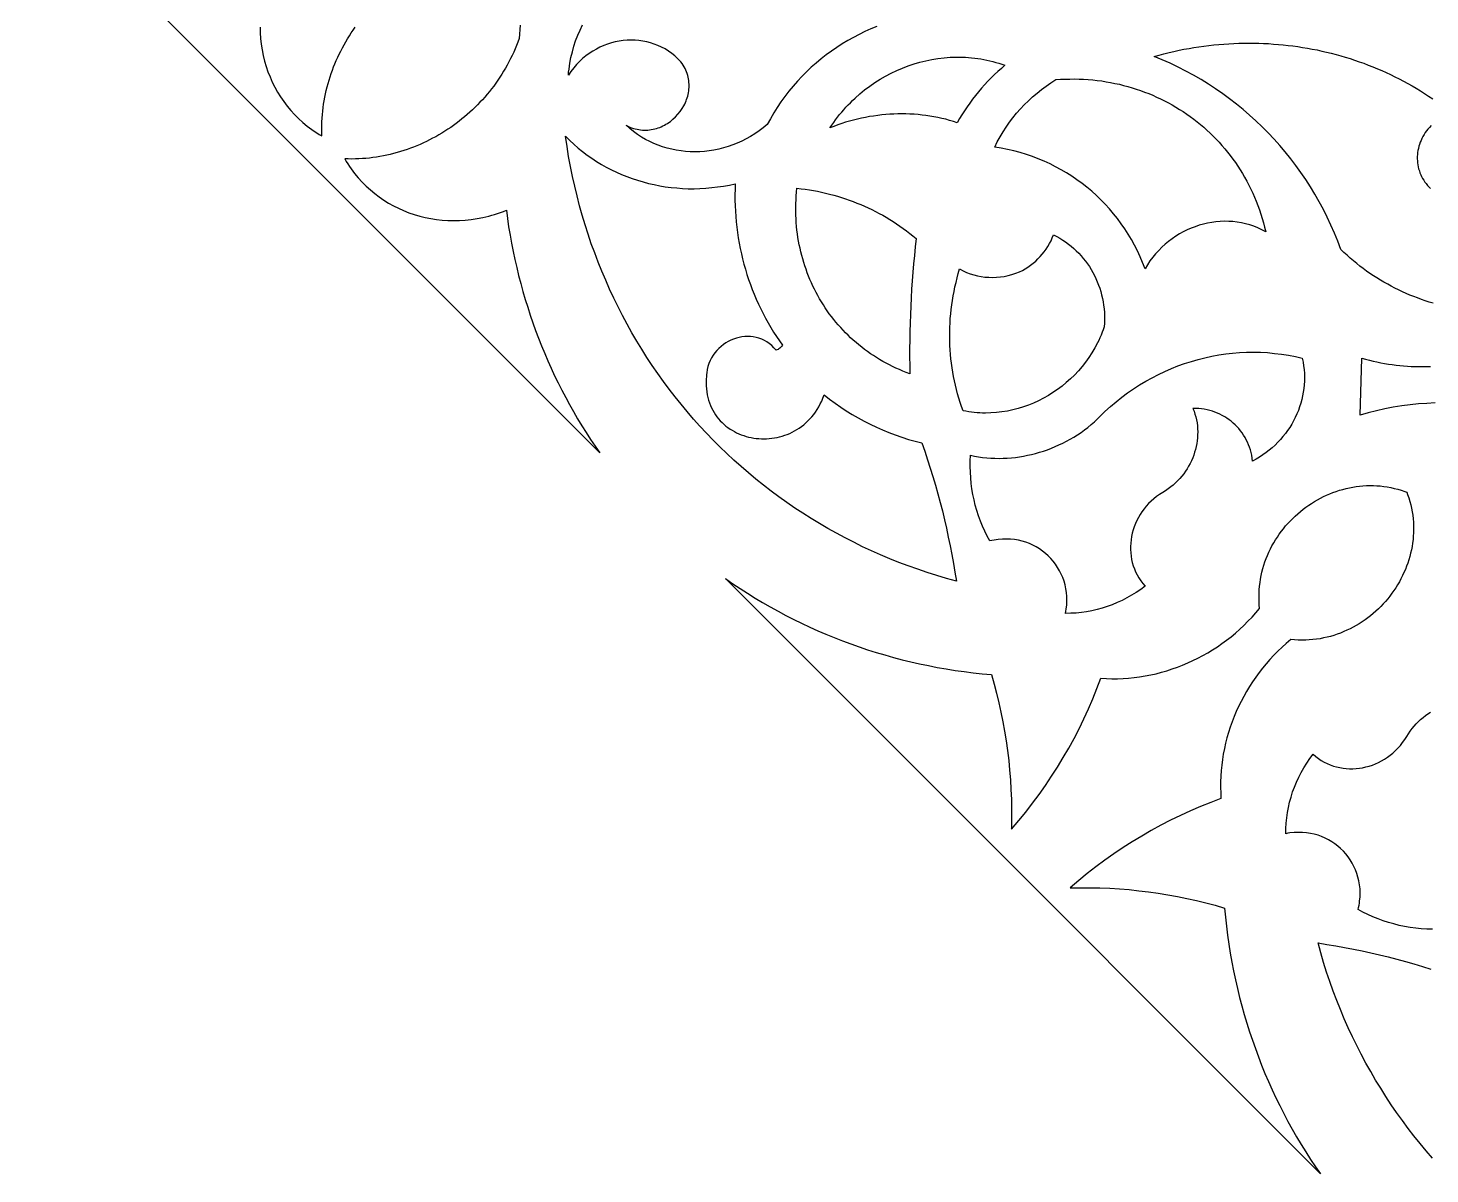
# Model space of a CAD drawing. Extents: x 1908 to 2928, y -299 to 721.
# Drawn here: x 2564.2 to 2686.4, y 418.8 to 518.6 of the extents above; entities that cross this region are included whole.
import ezdxf

# ---------------------------------------------------------------- set-up
doc = ezdxf.new("R2010")
doc.units = 0
doc.layers.add('BITMAP_LAYER', color=18, linetype='CONTINUOUS')

msp = doc.modelspace()

# ---------------------------------------------------------------- linework, layer by layer
at = {"layer": 'BITMAP_LAYER'}
for points in [[(2607.09, 518.9), (2607.05, 518.51), (2607.02, 518.12), (2607, 517.72), (2606.89, 517.42), (2606.77, 517.13), (2606.65, 516.83), (2606.52, 516.55), (2606.39, 516.26), (2606.25, 515.98), (2606.11, 515.7), (2605.96, 515.42), (2605.8, 515.15), (2605.64, 514.88), (2605.48, 514.61), (2605.31, 514.35), (2605.14, 514.1), (2604.96, 513.84), (2604.78, 513.59), (2604.59, 513.35), (2604.4, 513.1), (2604.2, 512.87), (2604, 512.63), (2603.79, 512.4), (2603.58, 512.18), (2603.37, 511.95), (2603.15, 511.74), (2602.93, 511.52), (2602.71, 511.32), (2602.48, 511.11), (2602.24, 510.91), (2602.01, 510.72), (2601.77, 510.53), (2601.52, 510.34), (2601.28, 510.16), (2601.03, 509.99), (2600.77, 509.82), (2600.52, 509.65), (2600.26, 509.49), (2600, 509.33), (2599.73, 509.18), (2599.46, 509.04), (2599.19, 508.9), (2598.92, 508.76), (2598.65, 508.63), (2598.37, 508.51), (2598.09, 508.39), (2597.8, 508.27), (2597.52, 508.17), (2597.23, 508.06), (2596.94, 507.97), (2596.65, 507.88), (2596.36, 507.79), (2596.06, 507.71), (2595.77, 507.64), (2595.47, 507.57), (2595.17, 507.51), (2594.87, 507.45), (2594.57, 507.4), (2594.26, 507.36), (2593.96, 507.32), (2593.65, 507.29), (2593.34, 507.27), (2593.04, 507.25), (2592.73, 507.24), (2592.42, 507.23), (2592.11, 507.24), (2591.8, 507.25), (2591.93, 507.02), (2592.06, 506.81), (2592.21, 506.59), (2592.35, 506.38), (2592.66, 505.98), (2592.98, 505.59), (2593.31, 505.22), (2593.66, 504.87), (2594.03, 504.54), (2594.41, 504.22), (2594.8, 503.93), (2595.21, 503.65), (2595.62, 503.39), (2596.05, 503.15), (2596.49, 502.94), (2596.93, 502.74), (2597.39, 502.56), (2597.86, 502.4), (2598.33, 502.26), (2598.81, 502.14), (2599.29, 502.04), (2599.79, 501.97), (2600.28, 501.91), (2600.78, 501.88), (2601.29, 501.87), (2601.79, 501.87), (2602.3, 501.91), (2602.81, 501.96), (2603.33, 502.04), (2603.84, 502.14), (2604.35, 502.26), (2604.61, 502.33), (2604.86, 502.41), (2605.12, 502.49), (2605.37, 502.57), (2605.62, 502.67), (2605.88, 502.77), (2605.97, 502.04), (2606.08, 501.33), (2606.2, 500.61), (2606.33, 499.9), (2606.47, 499.19), (2606.62, 498.48), (2606.78, 497.78), (2606.95, 497.08), (2607.13, 496.38), (2607.32, 495.69), (2607.53, 495), (2607.74, 494.32), (2607.96, 493.64), (2608.19, 492.96), (2608.43, 492.29), (2608.68, 491.63), (2608.95, 490.96), (2609.22, 490.31), (2609.5, 489.65), (2609.79, 489.01), (2610.09, 488.36), (2610.4, 487.73), (2610.72, 487.09), (2611.05, 486.47), (2611.39, 485.84), (2611.73, 485.23), (2612.09, 484.62), (2612.46, 484.01), (2612.83, 483.41), (2613.22, 482.82), (2613.61, 482.23), (2614.02, 481.65), (2564.21, 531.46)], [(2584.42, 518.73), (2584.43, 518.23), (2584.47, 517.72), (2584.52, 517.23), (2584.6, 516.74), (2584.7, 516.25), (2584.82, 515.77), (2584.95, 515.3), (2585.11, 514.83), (2585.29, 514.38), (2585.49, 513.93), (2585.71, 513.49), (2585.95, 513.06), (2586.21, 512.65), (2586.49, 512.24), (2586.78, 511.85), (2587.1, 511.47), (2587.43, 511.11), (2587.78, 510.76), (2588.15, 510.42), (2588.54, 510.1), (2588.74, 509.94), (2588.94, 509.79), (2589.15, 509.65), (2589.36, 509.51), (2589.58, 509.37), (2589.8, 509.24), (2589.79, 509.55), (2589.79, 509.86), (2589.8, 510.17), (2589.81, 510.48), (2589.83, 510.79), (2589.85, 511.1), (2589.88, 511.4), (2589.92, 511.71), (2589.96, 512.01), (2590.01, 512.31), (2590.07, 512.61), (2590.13, 512.91), (2590.19, 513.21), (2590.27, 513.51), (2590.35, 513.8), (2590.43, 514.1), (2590.52, 514.39), (2590.62, 514.68), (2590.72, 514.96), (2590.83, 515.25), (2590.94, 515.53), (2591.06, 515.81), (2591.19, 516.09), (2591.32, 516.36), (2591.45, 516.64), (2591.59, 516.91), (2591.74, 517.18), (2591.89, 517.44), (2592.05, 517.7), (2592.21, 517.96), (2592.37, 518.22), (2592.54, 518.47), (2592.72, 518.72)], [(2638.16, 518.78), (2637.64, 518.56), (2637.12, 518.34), (2636.62, 518.09), (2636.12, 517.83), (2635.62, 517.56), (2635.14, 517.27), (2634.67, 516.96), (2634.2, 516.64), (2633.75, 516.31), (2633.3, 515.96), (2632.87, 515.59), (2632.44, 515.22), (2632.03, 514.83), (2631.63, 514.42), (2631.24, 514), (2630.86, 513.58), (2630.5, 513.13), (2630.15, 512.68), (2629.81, 512.21), (2629.49, 511.73), (2629.18, 511.25), (2628.89, 510.74), (2628.61, 510.23), (2628.26, 509.95), (2627.9, 509.68), (2627.54, 509.43), (2627.16, 509.2), (2626.78, 508.99), (2626.39, 508.8), (2626, 508.62), (2625.6, 508.46), (2625.2, 508.32), (2624.79, 508.2), (2624.38, 508.1), (2623.97, 508.01), (2623.56, 507.95), (2623.15, 507.9), (2622.74, 507.87), (2622.32, 507.86), (2621.91, 507.87), (2621.5, 507.89), (2621.1, 507.94), (2620.69, 508), (2620.29, 508.08), (2619.89, 508.18), (2619.5, 508.29), (2619.12, 508.43), (2618.74, 508.58), (2618.37, 508.75), (2618, 508.94), (2617.65, 509.15), (2617.3, 509.38), (2616.96, 509.62), (2616.63, 509.89), (2616.32, 510.17), (2616.47, 510.09), (2616.63, 510.02), (2616.79, 509.96), (2616.95, 509.9), (2617.11, 509.86), (2617.27, 509.82), (2617.43, 509.79), (2617.58, 509.77), (2617.74, 509.76), (2617.9, 509.75), (2618.05, 509.75), (2618.21, 509.76), (2618.36, 509.77), (2618.51, 509.79), (2618.66, 509.82), (2618.81, 509.85), (2618.96, 509.89), (2619.1, 509.94), (2619.24, 509.99), (2619.38, 510.05), (2619.52, 510.11), (2619.65, 510.18), (2619.79, 510.26), (2619.92, 510.34), (2620.04, 510.42), (2620.17, 510.51), (2620.4, 510.7), (2620.63, 510.91), (2620.83, 511.13), (2621.02, 511.37), (2621.19, 511.62), (2621.35, 511.88), (2621.42, 512.01), (2621.48, 512.15), (2621.54, 512.29), (2621.59, 512.43), (2621.64, 512.57), (2621.68, 512.71), (2621.72, 512.86), (2621.75, 513.01), (2621.77, 513.16), (2621.79, 513.31), (2621.8, 513.46), (2621.8, 513.61), (2621.8, 513.76), (2621.79, 513.91), (2621.78, 514.06), (2621.75, 514.21), (2621.72, 514.37), (2621.68, 514.52), (2621.63, 514.67), (2621.58, 514.82), (2621.52, 514.97), (2621.45, 515.12), (2621.37, 515.26), (2621.28, 515.41), (2621.19, 515.55), (2621.08, 515.69), (2620.83, 515.96), (2620.57, 516.21), (2620.29, 516.43), (2620, 516.64), (2619.71, 516.82), (2619.4, 516.98), (2619.09, 517.13), (2618.77, 517.25), (2618.44, 517.36), (2618.11, 517.44), (2617.77, 517.51), (2617.43, 517.55), (2617.09, 517.58), (2616.75, 517.59), (2616.4, 517.58), (2616.06, 517.55), (2615.72, 517.5), (2615.37, 517.43), (2615.03, 517.34), (2614.7, 517.23), (2614.37, 517.11), (2614.04, 516.97), (2613.73, 516.8), (2613.41, 516.62), (2613.11, 516.43), (2612.82, 516.21), (2612.53, 515.98), (2612.26, 515.73), (2612, 515.46), (2611.75, 515.17), (2611.51, 514.87), (2611.29, 514.54), (2611.31, 514.8), (2611.34, 515.06), (2611.41, 515.57), (2611.51, 516.07), (2611.63, 516.56), (2611.76, 517.05), (2611.92, 517.53), (2612.1, 518.01), (2612.3, 518.47), (2612.52, 518.92)], [(2686.64, 494.68), (2686.3, 494.78), (2685.95, 494.89), (2685.61, 495.01), (2685.28, 495.13), (2684.94, 495.26), (2684.61, 495.39), (2684.28, 495.53), (2683.95, 495.68), (2683.62, 495.83), (2683.3, 495.99), (2682.98, 496.15), (2682.67, 496.33), (2682.35, 496.5), (2682.04, 496.69), (2681.74, 496.88), (2681.43, 497.07), (2681.13, 497.27), (2680.84, 497.48), (2680.54, 497.69), (2680.25, 497.91), (2679.97, 498.14), (2679.69, 498.37), (2679.41, 498.6), (2679.13, 498.85), (2678.86, 499.1), (2678.6, 499.35), (2678.33, 500.07), (2678.04, 500.78), (2677.73, 501.48), (2677.41, 502.17), (2677.07, 502.84), (2676.71, 503.51), (2676.33, 504.16), (2675.94, 504.81), (2675.54, 505.44), (2675.11, 506.06), (2674.68, 506.67), (2674.22, 507.26), (2673.75, 507.85), (2673.27, 508.42), (2672.77, 508.97), (2672.26, 509.52), (2671.73, 510.05), (2671.19, 510.56), (2670.64, 511.06), (2670.07, 511.55), (2669.49, 512.02), (2668.9, 512.48), (2668.3, 512.92), (2667.68, 513.35), (2667.05, 513.76), (2666.41, 514.15), (2665.75, 514.53), (2665.09, 514.89), (2664.41, 515.24), (2663.72, 515.57), (2663.02, 515.88), (2662.32, 516.17), (2662.75, 516.29), (2663.18, 516.4), (2663.62, 516.51), (2664.05, 516.61), (2664.49, 516.7), (2664.92, 516.79), (2665.36, 516.87), (2665.79, 516.94), (2666.23, 517.01), (2666.66, 517.07), (2667.1, 517.12), (2667.53, 517.17), (2667.97, 517.21), (2668.4, 517.25), (2668.84, 517.27), (2669.27, 517.3), (2669.7, 517.31), (2670.14, 517.32), (2670.57, 517.33), (2671, 517.32), (2671.43, 517.32), (2671.86, 517.3), (2672.29, 517.28), (2672.72, 517.25), (2673.15, 517.22), (2673.57, 517.18), (2674, 517.13), (2674.42, 517.08), (2674.84, 517.02), (2675.26, 516.96), (2675.68, 516.89), (2676.1, 516.81), (2676.52, 516.73), (2676.93, 516.64), (2677.35, 516.54), (2677.76, 516.44), (2678.17, 516.33), (2678.58, 516.22), (2678.98, 516.1), (2679.39, 515.98), (2679.79, 515.85), (2680.19, 515.71), (2680.59, 515.57), (2680.98, 515.42), (2681.38, 515.26), (2681.77, 515.1), (2682.16, 514.94), (2682.54, 514.76), (2682.92, 514.58), (2683.3, 514.4), (2683.68, 514.21), (2684.06, 514.01), (2684.43, 513.81), (2684.8, 513.6), (2685.16, 513.39), (2685.53, 513.17), (2685.89, 512.95), (2686.24, 512.71), (2686.6, 512.48)], [(2686.45, 510.14), (2686.31, 509.99), (2686.18, 509.84), (2686.06, 509.69), (2685.94, 509.53), (2685.84, 509.37), (2685.74, 509.2), (2685.66, 509.03), (2685.58, 508.86), (2685.51, 508.69), (2685.44, 508.51), (2685.39, 508.34), (2685.35, 508.16), (2685.31, 507.98), (2685.28, 507.8), (2685.26, 507.62), (2685.25, 507.44), (2685.25, 507.26), (2685.26, 507.08), (2685.28, 506.9), (2685.3, 506.72), (2685.33, 506.54), (2685.37, 506.37), (2685.43, 506.2), (2685.48, 506.03), (2685.55, 505.86), (2685.63, 505.7), (2685.71, 505.54), (2685.81, 505.38), (2685.91, 505.23), (2686.02, 505.09), (2686.14, 504.94), (2686.27, 504.81), (2686.41, 504.68)], [(2686.82, 485.99), (2686.09, 485.95), (2685.36, 485.9), (2684.63, 485.83), (2683.89, 485.73), (2683.16, 485.61), (2682.43, 485.47), (2681.71, 485.31), (2680.98, 485.13), (2680.26, 484.93), (2680.42, 489.89), (2680.75, 489.79), (2681.08, 489.71), (2681.41, 489.63), (2681.74, 489.56), (2682.07, 489.49), (2682.4, 489.43), (2682.73, 489.37), (2683.06, 489.33), (2683.4, 489.28), (2683.73, 489.25), (2684.06, 489.22), (2684.4, 489.19), (2684.73, 489.17), (2685.07, 489.16), (2685.4, 489.15), (2685.74, 489.15), (2686.41, 489.16)], [(2686.57, 440.16), (2686.08, 440.17), (2685.59, 440.2), (2685.11, 440.25), (2684.63, 440.31), (2684.15, 440.4), (2683.68, 440.49), (2683.21, 440.61), (2682.75, 440.74), (2682.29, 440.89), (2681.84, 441.05), (2681.39, 441.23), (2680.95, 441.43), (2680.52, 441.64), (2680.1, 441.87), (2680.14, 442.05), (2680.18, 442.24), (2680.21, 442.42), (2680.23, 442.6), (2680.26, 442.97), (2680.27, 443.32), (2680.26, 443.67), (2680.22, 444.02), (2680.16, 444.36), (2680.08, 444.69), (2679.99, 445.01), (2679.87, 445.32), (2679.73, 445.62), (2679.58, 445.91), (2679.41, 446.19), (2679.23, 446.46), (2679.02, 446.71), (2678.81, 446.96), (2678.57, 447.19), (2678.33, 447.4), (2678.07, 447.6), (2677.8, 447.78), (2677.51, 447.95), (2677.22, 448.09), (2676.91, 448.22), (2676.6, 448.34), (2676.27, 448.43), (2675.94, 448.5), (2675.6, 448.55), (2675.25, 448.58), (2674.89, 448.59), (2674.53, 448.57), (2674.16, 448.54), (2673.98, 448.51), (2673.79, 448.47), (2673.8, 448.94), (2673.83, 449.4), (2673.87, 449.86), (2673.94, 450.31), (2674.02, 450.77), (2674.13, 451.22), (2674.25, 451.66), (2674.39, 452.11), (2674.55, 452.54), (2674.73, 452.97), (2674.93, 453.4), (2675.14, 453.81), (2675.37, 454.22), (2675.62, 454.63), (2675.89, 455.02), (2676.17, 455.4), (2676.4, 455.2), (2676.64, 455.02), (2676.89, 454.86), (2677.14, 454.71), (2677.4, 454.58), (2677.67, 454.47), (2677.94, 454.37), (2678.22, 454.29), (2678.49, 454.23), (2678.78, 454.18), (2679.06, 454.15), (2679.35, 454.13), (2679.63, 454.13), (2679.92, 454.15), (2680.21, 454.18), (2680.49, 454.22), (2680.78, 454.29), (2681.06, 454.36), (2681.34, 454.45), (2681.61, 454.56), (2681.88, 454.68), (2682.14, 454.82), (2682.4, 454.97), (2682.65, 455.13), (2682.89, 455.31), (2683.13, 455.5), (2683.35, 455.71), (2683.57, 455.93), (2683.78, 456.16), (2683.97, 456.41), (2684.16, 456.67), (2684.33, 456.94), (2684.48, 457.18), (2684.63, 457.41), (2684.8, 457.63), (2684.97, 457.84), (2685.16, 458.05), (2685.35, 458.24), (2685.54, 458.42), (2685.75, 458.6), (2685.96, 458.76), (2686.17, 458.92), (2686.4, 459.06)], [(2686.58, 420.21), (2686.03, 420.84), (2685.49, 421.49), (2684.96, 422.15), (2684.45, 422.81), (2683.95, 423.49), (2683.45, 424.18), (2682.98, 424.87), (2682.51, 425.58), (2682.06, 426.3), (2681.62, 427.02), (2681.19, 427.76), (2680.77, 428.5), (2680.37, 429.26), (2679.98, 430.02), (2679.6, 430.79), (2679.24, 431.57), (2678.89, 432.36), (2678.56, 433.15), (2678.23, 433.96), (2677.93, 434.77), (2677.63, 435.59), (2677.35, 436.42), (2677.09, 437.26), (2676.84, 438.1), (2676.6, 438.96), (2677.38, 438.83), (2678.15, 438.7), (2678.91, 438.57), (2679.68, 438.42), (2680.44, 438.26), (2681.2, 438.09), (2681.96, 437.92), (2682.71, 437.74), (2683.46, 437.54), (2684.21, 437.34), (2684.96, 437.13), (2685.7, 436.91), (2686.44, 436.68)]]:
    msp.add_lwpolyline(points, dxfattribs=at)
for points in [[(2645.62, 516.1), (2645.89, 516.09), (2646.16, 516.07), (2646.42, 516.05), (2646.69, 516.02), (2646.96, 515.99), (2647.22, 515.95), (2647.49, 515.9), (2647.75, 515.85), (2648.01, 515.79), (2648.28, 515.72), (2648.54, 515.65), (2648.8, 515.57), (2649.06, 515.49), (2649.32, 515.4), (2649.01, 515.13), (2648.7, 514.86), (2648.41, 514.58), (2648.11, 514.29), (2647.83, 514), (2647.55, 513.7), (2647.28, 513.39), (2647.02, 513.08), (2646.76, 512.76), (2646.51, 512.44), (2646.27, 512.11), (2646.03, 511.78), (2645.8, 511.44), (2645.58, 511.09), (2645.37, 510.75), (2645.17, 510.39), (2644.83, 510.5), (2644.5, 510.6), (2644.16, 510.69), (2643.82, 510.77), (2643.48, 510.84), (2643.13, 510.91), (2642.79, 510.97), (2642.44, 511.02), (2642.1, 511.06), (2641.75, 511.1), (2641.4, 511.13), (2641.05, 511.15), (2640.7, 511.16), (2640.35, 511.17), (2640, 511.16), (2639.64, 511.15), (2639.29, 511.13), (2638.94, 511.11), (2638.59, 511.07), (2638.24, 511.03), (2637.88, 510.98), (2637.53, 510.93), (2637.18, 510.86), (2636.83, 510.79), (2636.48, 510.71), (2636.14, 510.63), (2635.79, 510.53), (2635.44, 510.43), (2635.1, 510.32), (2634.76, 510.2), (2634.41, 510.07), (2634.07, 509.94), (2634.23, 510.18), (2634.4, 510.42), (2634.57, 510.65), (2634.74, 510.87), (2634.92, 511.1), (2635.1, 511.31), (2635.28, 511.53), (2635.47, 511.74), (2635.66, 511.94), (2635.86, 512.14), (2636.05, 512.34), (2636.26, 512.53), (2636.67, 512.9), (2637.1, 513.25), (2637.54, 513.58), (2637.99, 513.89), (2638.45, 514.18), (2638.92, 514.45), (2639.4, 514.71), (2639.89, 514.94), (2640.39, 515.15), (2640.89, 515.34), (2641.4, 515.52), (2641.92, 515.67), (2642.44, 515.79), (2642.96, 515.9), (2643.49, 515.99), (2644.02, 516.05), (2644.55, 516.09), (2645.09, 516.11)], [(2655.78, 514.2), (2656.18, 514.18), (2656.58, 514.15), (2656.98, 514.12), (2657.37, 514.08), (2657.76, 514.03), (2658.15, 513.97), (2658.53, 513.9), (2658.91, 513.82), (2659.29, 513.74), (2659.66, 513.65), (2660.04, 513.55), (2660.41, 513.44), (2660.77, 513.32), (2661.13, 513.2), (2661.49, 513.07), (2661.85, 512.93), (2662.2, 512.79), (2662.54, 512.63), (2662.88, 512.47), (2663.22, 512.3), (2663.56, 512.13), (2663.89, 511.95), (2664.21, 511.76), (2664.53, 511.56), (2664.85, 511.36), (2665.16, 511.15), (2665.47, 510.93), (2665.77, 510.71), (2666.06, 510.48), (2666.35, 510.24), (2666.64, 510), (2666.92, 509.75), (2667.19, 509.49), (2667.46, 509.23), (2667.73, 508.96), (2667.98, 508.69), (2668.23, 508.41), (2668.48, 508.12), (2668.72, 507.83), (2668.95, 507.54), (2669.18, 507.23), (2669.4, 506.92), (2669.61, 506.61), (2669.82, 506.29), (2670.02, 505.97), (2670.21, 505.64), (2670.4, 505.3), (2670.58, 504.96), (2670.75, 504.62), (2670.91, 504.27), (2671.07, 503.91), (2671.22, 503.55), (2671.36, 503.19), (2671.49, 502.82), (2671.62, 502.44), (2671.74, 502.06), (2671.85, 501.68), (2671.95, 501.29), (2672.04, 500.9), (2671.7, 501.08), (2671.35, 501.24), (2671, 501.38), (2670.65, 501.5), (2670.29, 501.6), (2669.92, 501.68), (2669.55, 501.74), (2669.19, 501.78), (2668.82, 501.8), (2668.45, 501.81), (2668.08, 501.79), (2667.71, 501.76), (2667.34, 501.71), (2666.97, 501.65), (2666.61, 501.56), (2666.25, 501.46), (2665.89, 501.34), (2665.54, 501.21), (2665.2, 501.06), (2664.86, 500.89), (2664.53, 500.71), (2664.2, 500.51), (2663.89, 500.29), (2663.58, 500.06), (2663.28, 499.81), (2662.99, 499.55), (2662.72, 499.28), (2662.45, 498.98), (2662.2, 498.68), (2661.96, 498.36), (2661.74, 498.03), (2661.53, 497.68), (2661.32, 498.21), (2661.1, 498.72), (2660.87, 499.23), (2660.61, 499.73), (2660.35, 500.21), (2660.06, 500.69), (2659.77, 501.15), (2659.45, 501.6), (2659.13, 502.04), (2658.79, 502.47), (2658.43, 502.89), (2658.07, 503.29), (2657.69, 503.68), (2657.29, 504.06), (2656.89, 504.42), (2656.47, 504.77), (2656.04, 505.1), (2655.6, 505.43), (2655.15, 505.73), (2654.69, 506.02), (2654.22, 506.3), (2653.74, 506.56), (2653.25, 506.81), (2652.74, 507.04), (2652.23, 507.25), (2651.72, 507.45), (2651.19, 507.63), (2650.65, 507.79), (2650.11, 507.94), (2649.56, 508.07), (2649, 508.18), (2648.44, 508.27), (2648.66, 508.72), (2648.9, 509.16), (2649.16, 509.6), (2649.43, 510.02), (2649.72, 510.43), (2650.02, 510.83), (2650.34, 511.22), (2650.67, 511.6), (2651.01, 511.96), (2651.37, 512.31), (2651.73, 512.65), (2652.12, 512.98), (2652.51, 513.3), (2652.91, 513.59), (2653.33, 513.88), (2653.76, 514.15), (2654.17, 514.18), (2654.57, 514.2), (2654.98, 514.2), (2655.38, 514.21)], [(2611.4, 508.86), (2611.76, 508.52), (2612.14, 508.19), (2612.53, 507.88), (2612.92, 507.58), (2613.33, 507.3), (2613.74, 507.03), (2614.16, 506.77), (2614.59, 506.53), (2615.03, 506.3), (2615.47, 506.09), (2615.92, 505.89), (2616.38, 505.7), (2616.84, 505.53), (2617.31, 505.38), (2617.79, 505.24), (2618.27, 505.11), (2618.75, 505), (2619.24, 504.9), (2619.73, 504.82), (2620.23, 504.76), (2620.73, 504.71), (2621.23, 504.67), (2621.73, 504.65), (2622.24, 504.65), (2622.75, 504.66), (2623.26, 504.69), (2623.77, 504.74), (2624.29, 504.8), (2624.8, 504.88), (2625.31, 504.97), (2625.83, 505.08), (2625.81, 504.6), (2625.8, 504.12), (2625.8, 503.65), (2625.82, 503.17), (2625.84, 502.7), (2625.87, 502.22), (2625.91, 501.75), (2625.96, 501.29), (2626.02, 500.82), (2626.09, 500.36), (2626.17, 499.9), (2626.26, 499.44), (2626.36, 498.98), (2626.46, 498.53), (2626.58, 498.08), (2626.71, 497.63), (2626.84, 497.19), (2626.99, 496.75), (2627.14, 496.31), (2627.3, 495.88), (2627.47, 495.45), (2627.65, 495.02), (2627.84, 494.6), (2628.04, 494.18), (2628.25, 493.77), (2628.47, 493.36), (2628.69, 492.96), (2628.93, 492.56), (2629.17, 492.16), (2629.42, 491.78), (2629.68, 491.39), (2629.95, 491.01), (2629.89, 490.94), (2629.83, 490.87), (2629.77, 490.81), (2629.7, 490.75), (2629.62, 490.7), (2629.55, 490.65), (2629.46, 490.62), (2629.38, 490.59), (2629.19, 490.8), (2629, 491), (2628.79, 491.17), (2628.58, 491.32), (2628.36, 491.44), (2628.13, 491.55), (2627.89, 491.64), (2627.65, 491.7), (2627.4, 491.75), (2627.16, 491.77), (2626.91, 491.78), (2626.66, 491.77), (2626.41, 491.74), (2626.17, 491.7), (2625.92, 491.63), (2625.68, 491.55), (2625.45, 491.46), (2625.22, 491.34), (2625, 491.22), (2624.79, 491.07), (2624.59, 490.91), (2624.39, 490.74), (2624.21, 490.55), (2624.05, 490.36), (2623.89, 490.14), (2623.76, 489.92), (2623.64, 489.68), (2623.53, 489.43), (2623.45, 489.17), (2623.38, 488.9), (2623.34, 488.61), (2623.32, 488.47), (2623.32, 488.32), (2623.3, 488.03), (2623.29, 487.75), (2623.29, 487.48), (2623.31, 487.21), (2623.34, 486.95), (2623.38, 486.7), (2623.44, 486.46), (2623.5, 486.22), (2623.58, 485.99), (2623.66, 485.77), (2623.76, 485.56), (2623.86, 485.35), (2623.98, 485.15), (2624.1, 484.96), (2624.23, 484.78), (2624.37, 484.6), (2624.52, 484.44), (2624.68, 484.28), (2624.84, 484.13), (2625.01, 483.98), (2625.18, 483.85), (2625.37, 483.72), (2625.55, 483.61), (2625.75, 483.5), (2625.94, 483.4), (2626.14, 483.3), (2626.35, 483.22), (2626.56, 483.15), (2626.77, 483.08), (2626.99, 483.02), (2627.21, 482.97), (2627.43, 482.93), (2627.65, 482.9), (2627.88, 482.88), (2628.1, 482.87), (2628.33, 482.86), (2628.56, 482.87), (2628.79, 482.88), (2629.01, 482.91), (2629.24, 482.94), (2629.47, 482.98), (2629.69, 483.04), (2629.92, 483.1), (2630.14, 483.17), (2630.35, 483.25), (2630.57, 483.34), (2630.78, 483.44), (2630.99, 483.55), (2631.2, 483.67), (2631.4, 483.8), (2631.6, 483.94), (2631.79, 484.09), (2631.97, 484.25), (2632.16, 484.42), (2632.33, 484.6), (2632.5, 484.79), (2632.66, 484.99), (2632.82, 485.2), (2632.96, 485.42), (2633.1, 485.65), (2633.23, 485.9), (2633.36, 486.15), (2633.47, 486.41), (2633.57, 486.69), (2634.04, 486.32), (2634.52, 485.97), (2635.01, 485.63), (2635.5, 485.3), (2636.01, 484.99), (2636.52, 484.69), (2637.05, 484.41), (2637.58, 484.14), (2638.12, 483.88), (2638.66, 483.64), (2639.21, 483.41), (2639.77, 483.2), (2640.34, 483.01), (2640.91, 482.82), (2641.49, 482.66), (2642.08, 482.51), (2642.33, 481.78), (2642.58, 481.04), (2642.82, 480.31), (2643.04, 479.57), (2643.26, 478.82), (2643.47, 478.08), (2643.68, 477.33), (2643.87, 476.58), (2644.05, 475.82), (2644.23, 475.07), (2644.39, 474.31), (2644.55, 473.54), (2644.7, 472.78), (2644.84, 472.01), (2644.97, 471.24), (2645.09, 470.47), (2644.24, 470.71), (2643.39, 470.96), (2642.56, 471.22), (2641.73, 471.5), (2640.9, 471.79), (2640.09, 472.1), (2639.29, 472.42), (2638.49, 472.76), (2637.7, 473.11), (2636.92, 473.47), (2636.15, 473.85), (2635.39, 474.24), (2634.64, 474.64), (2633.89, 475.05), (2633.16, 475.48), (2632.43, 475.92), (2631.71, 476.38), (2631.01, 476.84), (2630.31, 477.32), (2629.62, 477.81), (2628.95, 478.32), (2628.28, 478.83), (2627.62, 479.36), (2626.97, 479.89), (2626.34, 480.44), (2625.71, 481), (2625.1, 481.58), (2624.49, 482.16), (2623.9, 482.75), (2623.32, 483.36), (2622.75, 483.97), (2622.19, 484.59), (2621.64, 485.23), (2621.1, 485.88), (2620.58, 486.53), (2620.07, 487.2), (2619.56, 487.87), (2619.08, 488.55), (2618.6, 489.25), (2618.13, 489.95), (2617.68, 490.66), (2617.24, 491.38), (2616.82, 492.11), (2616.4, 492.85), (2616, 493.6), (2615.62, 494.35), (2615.24, 495.12), (2614.88, 495.89), (2614.54, 496.67), (2614.2, 497.46), (2613.88, 498.25), (2613.58, 499.05), (2613.28, 499.86), (2613.01, 500.68), (2612.74, 501.5), (2612.49, 502.33), (2612.26, 503.17), (2612.04, 504.02), (2611.84, 504.87), (2611.65, 505.72), (2611.47, 506.59), (2611.31, 507.46), (2611.17, 508.33), (2611.04, 509.21)], [(2631.56, 504.65), (2631.92, 504.6), (2632.28, 504.55), (2632.64, 504.49), (2633, 504.42), (2633.35, 504.34), (2633.7, 504.26), (2634.05, 504.18), (2634.4, 504.09), (2634.74, 503.99), (2635.08, 503.88), (2635.42, 503.77), (2635.76, 503.65), (2636.09, 503.53), (2636.43, 503.4), (2636.76, 503.27), (2637.08, 503.13), (2637.4, 502.98), (2637.73, 502.83), (2638.04, 502.67), (2638.36, 502.5), (2638.67, 502.33), (2638.98, 502.16), (2639.28, 501.97), (2639.58, 501.79), (2639.88, 501.59), (2640.17, 501.39), (2640.46, 501.19), (2640.75, 500.98), (2641.03, 500.76), (2641.31, 500.54), (2641.58, 500.32), (2641.5, 499.58), (2641.43, 498.84), (2641.36, 498.1), (2641.3, 497.37), (2641.24, 496.63), (2641.19, 495.89), (2641.15, 495.15), (2641.11, 494.42), (2641.08, 493.68), (2641.06, 492.94), (2641.04, 492.2), (2641.03, 491.47), (2641.02, 490.73), (2641.02, 490), (2641.03, 489.26), (2641.04, 488.52), (2640.73, 488.64), (2640.43, 488.76), (2640.13, 488.89), (2639.83, 489.02), (2639.54, 489.16), (2639.25, 489.3), (2638.96, 489.45), (2638.68, 489.61), (2638.4, 489.77), (2638.13, 489.94), (2637.86, 490.11), (2637.6, 490.28), (2637.34, 490.47), (2637.09, 490.65), (2636.84, 490.85), (2636.59, 491.04), (2636.35, 491.25), (2636.11, 491.45), (2635.88, 491.66), (2635.66, 491.88), (2635.43, 492.1), (2635.22, 492.32), (2635.01, 492.55), (2634.8, 492.79), (2634.6, 493.02), (2634.4, 493.27), (2634.21, 493.51), (2634.02, 493.76), (2633.84, 494.02), (2633.67, 494.27), (2633.5, 494.53), (2633.33, 494.8), (2633.17, 495.07), (2633.02, 495.34), (2632.87, 495.61), (2632.73, 495.89), (2632.59, 496.17), (2632.46, 496.46), (2632.33, 496.75), (2632.21, 497.04), (2632.1, 497.33), (2631.99, 497.63), (2631.89, 497.93), (2631.79, 498.23), (2631.7, 498.53), (2631.62, 498.84), (2631.54, 499.15), (2631.47, 499.46), (2631.4, 499.77), (2631.34, 500.09), (2631.29, 500.41), (2631.24, 500.73), (2631.2, 501.05), (2631.17, 501.37), (2631.14, 501.7), (2631.12, 502.02), (2631.11, 502.35), (2631.1, 502.68), (2631.1, 503.01), (2631.11, 503.35), (2631.12, 503.68), (2631.14, 504.02), (2631.17, 504.35), (2631.2, 504.69)], [(2653.83, 500.49), (2654.1, 500.34), (2654.36, 500.18), (2654.61, 500.01), (2654.86, 499.83), (2655.09, 499.64), (2655.32, 499.44), (2655.54, 499.24), (2655.75, 499.03), (2655.96, 498.81), (2656.15, 498.58), (2656.34, 498.35), (2656.51, 498.11), (2656.68, 497.86), (2656.84, 497.61), (2656.99, 497.35), (2657.13, 497.09), (2657.25, 496.82), (2657.37, 496.54), (2657.48, 496.26), (2657.58, 495.98), (2657.67, 495.69), (2657.75, 495.4), (2657.82, 495.1), (2657.88, 494.8), (2657.92, 494.5), (2657.96, 494.19), (2657.99, 493.88), (2658, 493.57), (2658, 493.25), (2657.99, 492.93), (2657.97, 492.61), (2657.89, 492.37), (2657.8, 492.14), (2657.7, 491.9), (2657.6, 491.67), (2657.49, 491.44), (2657.38, 491.22), (2657.15, 490.78), (2656.9, 490.35), (2656.63, 489.94), (2656.34, 489.54), (2656.04, 489.15), (2655.72, 488.78), (2655.38, 488.42), (2655.03, 488.09), (2654.67, 487.76), (2654.3, 487.45), (2653.91, 487.16), (2653.51, 486.89), (2653.11, 486.64), (2652.69, 486.4), (2652.26, 486.18), (2651.82, 485.98), (2651.38, 485.8), (2650.93, 485.64), (2650.47, 485.5), (2650.01, 485.38), (2649.54, 485.28), (2649.06, 485.21), (2648.59, 485.15), (2648.1, 485.12), (2647.62, 485.11), (2647.38, 485.11), (2647.14, 485.12), (2646.9, 485.14), (2646.65, 485.16), (2646.41, 485.18), (2646.17, 485.22), (2645.92, 485.26), (2645.68, 485.3), (2645.55, 485.67), (2645.43, 486.04), (2645.31, 486.41), (2645.2, 486.78), (2645.1, 487.15), (2645.01, 487.53), (2644.92, 487.91), (2644.85, 488.29), (2644.78, 488.67), (2644.72, 489.06), (2644.66, 489.44), (2644.62, 489.83), (2644.58, 490.22), (2644.55, 490.61), (2644.53, 491), (2644.51, 491.39), (2644.51, 491.78), (2644.51, 492.17), (2644.52, 492.56), (2644.54, 492.96), (2644.56, 493.35), (2644.6, 493.74), (2644.64, 494.14), (2644.69, 494.53), (2644.75, 494.92), (2644.81, 495.32), (2644.89, 495.71), (2644.97, 496.1), (2645.06, 496.49), (2645.15, 496.88), (2645.26, 497.27), (2645.37, 497.66), (2645.67, 497.5), (2645.97, 497.36), (2646.28, 497.24), (2646.6, 497.14), (2646.92, 497.06), (2647.25, 497), (2647.58, 496.95), (2647.91, 496.93), (2648.25, 496.92), (2648.59, 496.93), (2648.93, 496.96), (2649.26, 497.01), (2649.6, 497.08), (2649.93, 497.17), (2650.26, 497.28), (2650.59, 497.41), (2650.85, 497.53), (2651.09, 497.67), (2651.33, 497.82), (2651.56, 497.98), (2651.78, 498.15), (2652, 498.34), (2652.2, 498.53), (2652.4, 498.73), (2652.58, 498.94), (2652.75, 499.16), (2652.92, 499.39), (2653.07, 499.62), (2653.21, 499.87), (2653.34, 500.12), (2653.45, 500.37), (2653.56, 500.64)], [(2671.6, 490.4), (2672.21, 490.37), (2672.82, 490.31), (2673.42, 490.24), (2674.03, 490.14), (2674.63, 490.02), (2675.23, 489.88), (2675.3, 489.55), (2675.35, 489.22), (2675.39, 488.89), (2675.42, 488.56), (2675.43, 488.23), (2675.42, 487.9), (2675.4, 487.57), (2675.37, 487.24), (2675.32, 486.92), (2675.26, 486.6), (2675.19, 486.28), (2675.1, 485.96), (2675, 485.65), (2674.89, 485.34), (2674.76, 485.03), (2674.62, 484.73), (2674.47, 484.44), (2674.31, 484.15), (2674.14, 483.86), (2673.95, 483.59), (2673.76, 483.32), (2673.55, 483.06), (2673.33, 482.8), (2673.1, 482.56), (2672.86, 482.32), (2672.61, 482.09), (2672.35, 481.87), (2672.08, 481.66), (2671.8, 481.46), (2671.51, 481.28), (2671.21, 481.1), (2670.9, 480.93), (2670.87, 481.18), (2670.83, 481.43), (2670.77, 481.67), (2670.71, 481.9), (2670.63, 482.13), (2670.55, 482.35), (2670.46, 482.57), (2670.35, 482.79), (2670.24, 482.99), (2670.12, 483.19), (2669.99, 483.38), (2669.85, 483.57), (2669.7, 483.75), (2669.55, 483.92), (2669.38, 484.09), (2669.21, 484.24), (2669.04, 484.39), (2668.85, 484.53), (2668.66, 484.67), (2668.47, 484.79), (2668.26, 484.91), (2668.05, 485.01), (2667.84, 485.11), (2667.62, 485.2), (2667.4, 485.27), (2667.17, 485.34), (2666.93, 485.4), (2666.69, 485.44), (2666.45, 485.48), (2666.21, 485.5), (2665.96, 485.52), (2665.7, 485.52), (2665.8, 485.27), (2665.88, 485.02), (2665.95, 484.77), (2666.01, 484.51), (2666.06, 484.26), (2666.09, 484), (2666.11, 483.74), (2666.12, 483.48), (2666.11, 483.22), (2666.1, 482.96), (2666.07, 482.7), (2666.03, 482.45), (2665.99, 482.19), (2665.92, 481.94), (2665.85, 481.69), (2665.77, 481.44), (2665.68, 481.2), (2665.57, 480.96), (2665.46, 480.72), (2665.33, 480.49), (2665.2, 480.26), (2665.05, 480.04), (2664.9, 479.82), (2664.73, 479.61), (2664.56, 479.41), (2664.37, 479.21), (2664.18, 479.02), (2663.98, 478.84), (2663.77, 478.67), (2663.54, 478.5), (2663.32, 478.34), (2663.08, 478.2), (2662.8, 478.02), (2662.54, 477.84), (2662.3, 477.65), (2662.06, 477.44), (2661.84, 477.22), (2661.63, 477), (2661.44, 476.76), (2661.26, 476.52), (2661.1, 476.27), (2660.95, 476.01), (2660.81, 475.75), (2660.69, 475.48), (2660.59, 475.2), (2660.49, 474.93), (2660.42, 474.65), (2660.36, 474.36), (2660.31, 474.08), (2660.28, 473.79), (2660.26, 473.5), (2660.26, 473.22), (2660.28, 472.93), (2660.31, 472.64), (2660.36, 472.36), (2660.42, 472.08), (2660.5, 471.81), (2660.6, 471.54), (2660.71, 471.27), (2660.84, 471.01), (2660.99, 470.75), (2661.15, 470.51), (2661.34, 470.27), (2661.53, 470.04), (2661.15, 469.75), (2660.76, 469.49), (2660.36, 469.24), (2659.95, 469.01), (2659.53, 468.79), (2659.11, 468.6), (2658.67, 468.42), (2658.24, 468.26), (2657.8, 468.12), (2657.35, 467.99), (2656.9, 467.89), (2656.44, 467.81), (2655.99, 467.74), (2655.53, 467.69), (2655.07, 467.67), (2654.61, 467.66), (2654.64, 467.85), (2654.67, 468.03), (2654.71, 468.4), (2654.72, 468.76), (2654.71, 469.12), (2654.68, 469.47), (2654.63, 469.81), (2654.56, 470.14), (2654.47, 470.47), (2654.36, 470.78), (2654.23, 471.09), (2654.08, 471.38), (2653.91, 471.67), (2653.73, 471.94), (2653.53, 472.2), (2653.32, 472.44), (2653.09, 472.67), (2652.85, 472.89), (2652.59, 473.09), (2652.32, 473.28), (2652.04, 473.45), (2651.75, 473.6), (2651.45, 473.74), (2651.14, 473.85), (2650.82, 473.95), (2650.49, 474.03), (2650.15, 474.09), (2649.81, 474.12), (2649.46, 474.14), (2649.1, 474.13), (2648.74, 474.1), (2648.55, 474.08), (2648.37, 474.05), (2648.19, 474.01), (2648, 473.97), (2647.77, 474.39), (2647.56, 474.82), (2647.36, 475.26), (2647.18, 475.7), (2647.02, 476.16), (2646.87, 476.61), (2646.74, 477.08), (2646.63, 477.54), (2646.53, 478.02), (2646.45, 478.5), (2646.38, 478.98), (2646.34, 479.46), (2646.31, 479.95), (2646.29, 480.44), (2646.3, 480.93), (2646.32, 481.43), (2646.67, 481.36), (2647.03, 481.3), (2647.38, 481.25), (2647.74, 481.21), (2648.09, 481.19), (2648.45, 481.17), (2648.81, 481.16), (2649.16, 481.17), (2649.52, 481.19), (2649.88, 481.21), (2650.23, 481.25), (2650.59, 481.3), (2650.94, 481.36), (2651.29, 481.43), (2651.64, 481.5), (2651.99, 481.59), (2652.34, 481.69), (2652.68, 481.8), (2653.03, 481.92), (2653.37, 482.05), (2653.7, 482.19), (2654.03, 482.33), (2654.36, 482.49), (2654.69, 482.66), (2655.01, 482.84), (2655.33, 483.02), (2655.64, 483.22), (2655.95, 483.43), (2656.25, 483.64), (2656.55, 483.86), (2656.84, 484.1), (2657.13, 484.34), (2657.58, 484.8), (2658.04, 485.25), (2658.52, 485.68), (2659.01, 486.09), (2659.51, 486.48), (2660.01, 486.86), (2660.53, 487.22), (2661.06, 487.56), (2661.6, 487.88), (2662.14, 488.18), (2662.7, 488.47), (2663.26, 488.73), (2663.83, 488.98), (2664.4, 489.21), (2664.98, 489.42), (2665.57, 489.61), (2666.16, 489.78), (2666.75, 489.93), (2667.35, 490.06), (2667.95, 490.17), (2668.56, 490.26), (2669.16, 490.33), (2669.77, 490.38), (2670.38, 490.41), (2670.99, 490.41)], [(2681.43, 478.79), (2681.73, 478.78), (2682.03, 478.76), (2682.34, 478.72), (2682.64, 478.67), (2682.95, 478.62), (2683.25, 478.55), (2683.56, 478.47), (2683.86, 478.38), (2684.16, 478.28), (2684.34, 478.21), (2684.41, 478.03), (2684.51, 477.73), (2684.6, 477.42), (2684.68, 477.12), (2684.75, 476.82), (2684.81, 476.51), (2684.85, 476.21), (2684.89, 475.9), (2684.91, 475.6), (2684.93, 475.29), (2684.93, 474.99), (2684.92, 474.69), (2684.9, 474.39), (2684.88, 474.09), (2684.84, 473.79), (2684.79, 473.5), (2684.74, 473.2), (2684.67, 472.91), (2684.6, 472.62), (2684.51, 472.33), (2684.42, 472.05), (2684.32, 471.77), (2684.21, 471.49), (2684.09, 471.22), (2683.96, 470.95), (2683.83, 470.68), (2683.69, 470.42), (2683.54, 470.16), (2683.38, 469.9), (2683.21, 469.66), (2683.04, 469.41), (2682.86, 469.17), (2682.67, 468.94), (2682.48, 468.71), (2682.28, 468.48), (2682.07, 468.27), (2681.86, 468.06), (2681.63, 467.85), (2681.41, 467.65), (2681.18, 467.46), (2680.94, 467.27), (2680.7, 467.1), (2680.45, 466.93), (2680.19, 466.76), (2679.93, 466.61), (2679.67, 466.46), (2679.4, 466.32), (2679.12, 466.19), (2678.85, 466.07), (2678.56, 465.95), (2678.28, 465.85), (2677.98, 465.75), (2677.69, 465.66), (2677.39, 465.59), (2677.09, 465.52), (2676.78, 465.46), (2676.47, 465.41), (2676.16, 465.38), (2675.84, 465.35), (2675.53, 465.33), (2675.21, 465.33), (2674.88, 465.33), (2674.56, 465.35), (2674.23, 465.38), (2673.84, 465.05), (2673.47, 464.72), (2673.1, 464.37), (2672.75, 464.01), (2672.41, 463.65), (2672.08, 463.27), (2671.77, 462.89), (2671.46, 462.5), (2671.17, 462.1), (2670.89, 461.69), (2670.62, 461.28), (2670.37, 460.86), (2670.13, 460.43), (2669.9, 460), (2669.68, 459.56), (2669.48, 459.12), (2669.29, 458.67), (2669.11, 458.22), (2668.95, 457.76), (2668.8, 457.29), (2668.67, 456.83), (2668.55, 456.36), (2668.44, 455.89), (2668.35, 455.41), (2668.27, 454.93), (2668.21, 454.45), (2668.16, 453.97), (2668.12, 453.48), (2668.11, 453), (2668.1, 452.51), (2668.12, 452.03), (2668.14, 451.54), (2667.25, 451.2), (2666.36, 450.85), (2665.48, 450.47), (2664.62, 450.07), (2663.76, 449.65), (2662.91, 449.21), (2662.07, 448.75), (2661.24, 448.27), (2660.42, 447.78), (2659.61, 447.26), (2658.81, 446.72), (2658.03, 446.16), (2657.25, 445.59), (2656.49, 445), (2655.75, 444.39), (2655.01, 443.76), (2655.87, 443.77), (2656.73, 443.77), (2657.59, 443.75), (2658.45, 443.72), (2659.3, 443.67), (2660.15, 443.6), (2660.99, 443.51), (2661.84, 443.41), (2662.68, 443.29), (2663.52, 443.16), (2664.35, 443.01), (2665.18, 442.84), (2666.01, 442.65), (2666.83, 442.45), (2667.65, 442.24), (2668.46, 442), (2668.53, 441.21), (2668.62, 440.42), (2668.72, 439.63), (2668.83, 438.85), (2668.96, 438.07), (2669.09, 437.29), (2669.24, 436.52), (2669.4, 435.75), (2669.58, 434.98), (2669.76, 434.22), (2669.96, 433.47), (2670.17, 432.72), (2670.4, 431.97), (2670.63, 431.23), (2670.88, 430.49), (2671.14, 429.76), (2671.41, 429.03), (2671.69, 428.31), (2671.98, 427.59), (2672.29, 426.88), (2672.6, 426.18), (2672.93, 425.48), (2673.27, 424.79), (2673.62, 424.1), (2673.98, 423.42), (2674.35, 422.74), (2674.74, 422.08), (2675.13, 421.42), (2675.54, 420.76), (2675.96, 420.11), (2676.39, 419.47), (2676.82, 418.84), (2665.79, 429.88), (2650.9, 444.77), (2638.18, 457.48), (2624.97, 470.69), (2625.61, 470.25), (2626.25, 469.82), (2626.89, 469.41), (2627.55, 469), (2628.21, 468.61), (2628.88, 468.22), (2629.55, 467.85), (2630.23, 467.49), (2630.92, 467.14), (2631.61, 466.8), (2632.31, 466.47), (2633.02, 466.15), (2633.73, 465.85), (2634.44, 465.55), (2635.16, 465.27), (2635.89, 465), (2636.62, 464.74), (2637.36, 464.5), (2638.1, 464.26), (2638.85, 464.04), (2639.6, 463.83), (2640.36, 463.63), (2641.12, 463.45), (2641.88, 463.27), (2642.65, 463.11), (2643.42, 462.96), (2644.2, 462.82), (2644.98, 462.7), (2645.76, 462.59), (2646.55, 462.49), (2647.34, 462.4), (2648.14, 462.33), (2648.37, 461.51), (2648.59, 460.7), (2648.79, 459.88), (2648.97, 459.05), (2649.14, 458.22), (2649.29, 457.39), (2649.43, 456.55), (2649.54, 455.71), (2649.65, 454.86), (2649.73, 454.02), (2649.8, 453.17), (2649.85, 452.31), (2649.89, 451.46), (2649.9, 450.6), (2649.9, 449.74), (2649.89, 448.88), (2650.52, 449.62), (2651.13, 450.36), (2651.72, 451.12), (2652.3, 451.89), (2652.85, 452.68), (2653.39, 453.48), (2653.91, 454.28), (2654.41, 455.1), (2654.89, 455.93), (2655.35, 456.77), (2655.78, 457.62), (2656.2, 458.48), (2656.6, 459.35), (2656.98, 460.23), (2657.34, 461.12), (2657.67, 462.01), (2658.16, 461.98), (2658.65, 461.97), (2659.13, 461.97), (2659.62, 461.99), (2660.1, 462.03), (2660.58, 462.07), (2661.06, 462.14), (2661.54, 462.21), (2662.02, 462.31), (2662.49, 462.41), (2662.96, 462.53), (2663.43, 462.67), (2663.89, 462.82), (2664.35, 462.98), (2664.8, 463.16), (2665.25, 463.35), (2665.69, 463.55), (2666.13, 463.76), (2666.57, 463.99), (2666.99, 464.24), (2667.41, 464.49), (2667.83, 464.76), (2668.23, 465.04), (2668.63, 465.33), (2669.02, 465.63), (2669.4, 465.95), (2669.78, 466.28), (2670.14, 466.62), (2670.5, 466.97), (2670.85, 467.34), (2671.19, 467.71), (2671.51, 468.1), (2671.48, 468.42), (2671.47, 468.75), (2671.46, 469.07), (2671.47, 469.39), (2671.48, 469.71), (2671.51, 470.03), (2671.55, 470.34), (2671.59, 470.65), (2671.65, 470.96), (2671.72, 471.26), (2671.8, 471.56), (2671.88, 471.85), (2671.98, 472.14), (2672.08, 472.43), (2672.2, 472.71), (2672.32, 472.99), (2672.45, 473.27), (2672.59, 473.54), (2672.74, 473.8), (2672.9, 474.06), (2673.06, 474.31), (2673.23, 474.56), (2673.41, 474.81), (2673.59, 475.04), (2673.78, 475.28), (2673.98, 475.5), (2674.19, 475.72), (2674.4, 475.94), (2674.62, 476.14), (2674.84, 476.34), (2675.07, 476.54), (2675.3, 476.73), (2675.54, 476.91), (2675.79, 477.08), (2676.04, 477.24), (2676.29, 477.4), (2676.55, 477.55), (2676.81, 477.7), (2677.08, 477.83), (2677.35, 477.96), (2677.62, 478.08), (2677.9, 478.19), (2678.18, 478.29), (2678.47, 478.38), (2678.75, 478.46), (2679.04, 478.54), (2679.33, 478.6), (2679.63, 478.66), (2679.92, 478.71), (2680.22, 478.74), (2680.52, 478.77), (2680.82, 478.79), (2681.12, 478.8)]]:
    msp.add_lwpolyline(points, close=True, dxfattribs=at)

doc.saveas('drawing.dxf')
